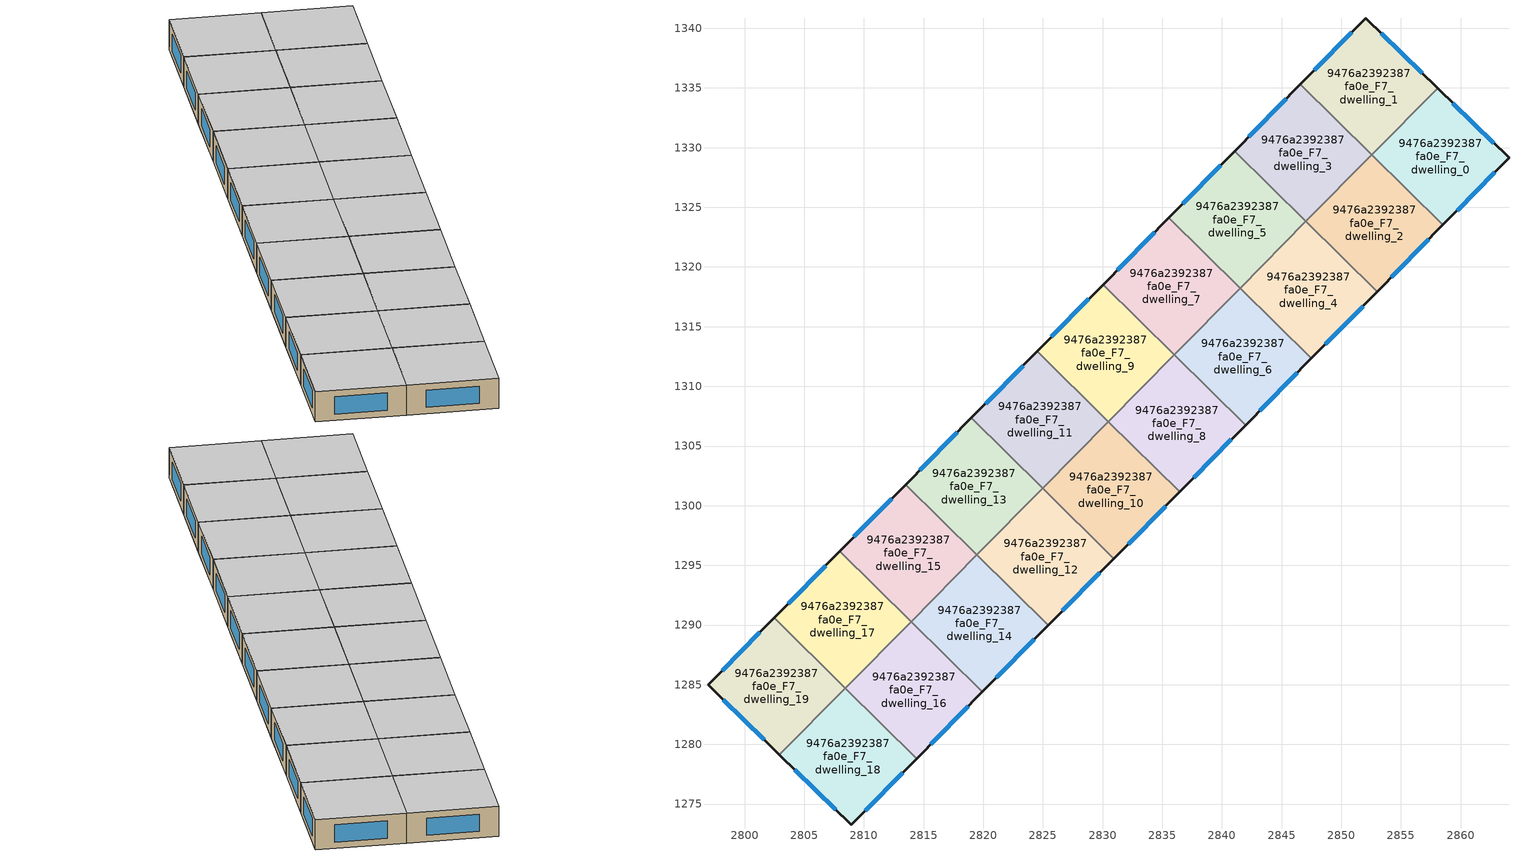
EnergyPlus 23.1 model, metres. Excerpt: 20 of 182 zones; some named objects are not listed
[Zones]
9476a2392387fa0e_F7_dwelling_0
 floor to 9476a2392387fa0e_F6_dwelling_0 (EU_floor_Construction): 2864.05,1329.13 2858.52,1323.52 2852.56,1329.39 2858.08,1334.98 z21
 wall outside (EU_wall_Construction): 2858.52,1323.52 2864.05,1329.13 2858.08,1334.98 z21:24
 wall to 9476a2392387fa0e_F7_dwelling_1 (EU_wall_Construction): 2858.08,1334.98 2852.56,1329.39 z21:24
 wall to 9476a2392387fa0e_F7_dwelling_2 (EU_wall_Construction): 2852.56,1329.39 2858.52,1323.52 z21:24
 window (EU_Window_Construction): 2862.77,1330.39 2859.36,1333.73 / 2859.7,1324.72 2862.87,1327.93 z21.64:23.36
 ceiling to 9476a2392387fa0e_F8_dwelling_0 (EU_floor_Construction): 2858.52,1323.52 2864.05,1329.13 2858.08,1334.98 2852.56,1329.39 z24
9476a2392387fa0e_F7_dwelling_1
 floor to 9476a2392387fa0e_F6_dwelling_1 (EU_floor_Construction): 2858.08,1334.98 2852.56,1329.39 2846.58,1335.29 2852.07,1340.86 z21
 wall outside (EU_wall_Construction): 2858.08,1334.98 2852.07,1340.86 2846.58,1335.29 z21:24
 wall to 9476a2392387fa0e_F7_dwelling_3 (EU_wall_Construction): 2846.58,1335.29 2852.55,1329.4 z21:24
 wall to 9476a2392387fa0e_F7_dwelling_2 (EU_wall_Construction): 2852.55,1329.41 2852.56,1329.39 z21:24
 window (EU_Window_Construction): 2856.79,1336.24 2853.36,1339.6 / 2850.9,1339.67 2847.76,1336.48 z21.64:23.36
 ceiling to 9476a2392387fa0e_F8_dwelling_1 (EU_floor_Construction): 2852.56,1329.39 2858.08,1334.98 2852.07,1340.86 2846.58,1335.29 z24
9476a2392387fa0e_F7_dwelling_10
 floor to 9476a2392387fa0e_F6_dwelling_10 (EU_floor_Construction): 2836.46,1301.16 2830.95,1295.57 2824.98,1301.46 2830.49,1307.05 z21
 wall outside (EU_wall_Construction): 2830.95,1295.57 2836.46,1301.16 z21:24
 wall to 9476a2392387fa0e_F7_dwelling_12 (EU_wall_Construction): 2824.98,1301.46 2830.95,1295.57 z21:24
 wall to 9476a2392387fa0e_F7_dwelling_11 (EU_wall_Construction): 2830.49,1307.05 2824.98,1301.46 z21:24
 wall to 9476a2392387fa0e_F7_dwelling_8 (EU_wall_Construction): 2836.46,1301.16 2830.5,1307.05 z21:24
 window (EU_Window_Construction): 2832.13,1296.77 2835.28,1299.97 z21.64:23.36
 ceiling to 9476a2392387fa0e_F8_dwelling_10 (EU_floor_Construction): 2830.95,1295.57 2836.46,1301.16 2830.49,1307.05 2824.98,1301.46 z24
9476a2392387fa0e_F7_dwelling_11
 floor to 9476a2392387fa0e_F6_dwelling_11 (EU_floor_Construction): 2830.49,1307.05 2824.98,1301.46 2819.01,1307.35 2824.53,1312.94 z21
 wall outside (EU_wall_Construction): 2824.53,1312.94 2819.01,1307.35 z21:24
 wall to 9476a2392387fa0e_F7_dwelling_13 (EU_wall_Construction): 2819.01,1307.35 2824.98,1301.46 z21:24
 wall to 9476a2392387fa0e_F7_dwelling_9 (EU_wall_Construction): 2830.49,1307.05 2824.53,1312.94 z21:24
 window (EU_Window_Construction): 2823.34,1311.74 2820.19,1308.55 z21.64:23.36
 ceiling to 9476a2392387fa0e_F8_dwelling_11 (EU_floor_Construction): 2824.98,1301.46 2830.49,1307.05 2824.53,1312.94 2819.01,1307.35 z24
9476a2392387fa0e_F7_dwelling_12
 floor to 9476a2392387fa0e_F6_dwelling_12 (EU_floor_Construction): 2830.95,1295.57 2825.44,1289.99 2819.47,1295.88 2824.98,1301.46 z21
 wall outside (EU_wall_Construction): 2825.44,1289.99 2830.95,1295.57 z21:24
 wall to 9476a2392387fa0e_F7_dwelling_14 (EU_wall_Construction): 2819.47,1295.88 2825.44,1289.99 z21:24
 wall to 9476a2392387fa0e_F7_dwelling_13 (EU_wall_Construction): 2824.98,1301.46 2819.47,1295.88 z21:24
 window (EU_Window_Construction): 2826.62,1291.18 2829.77,1294.38 z21.64:23.36
 ceiling to 9476a2392387fa0e_F8_dwelling_12 (EU_floor_Construction): 2825.44,1289.99 2830.95,1295.57 2824.98,1301.46 2819.47,1295.88 z24
9476a2392387fa0e_F7_dwelling_13
 floor to 9476a2392387fa0e_F6_dwelling_13 (EU_floor_Construction): 2824.98,1301.46 2819.47,1295.88 2813.5,1301.77 2819.01,1307.35 z21
 wall outside (EU_wall_Construction): 2819.01,1307.35 2813.5,1301.77 z21:24
 wall to 9476a2392387fa0e_F7_dwelling_15 (EU_wall_Construction): 2813.5,1301.77 2819.47,1295.88 z21:24
 window (EU_Window_Construction): 2817.83,1306.16 2814.68,1302.96 z21.64:23.36
 ceiling to 9476a2392387fa0e_F8_dwelling_13 (EU_floor_Construction): 2819.47,1295.88 2824.98,1301.46 2819.01,1307.35 2813.5,1301.77 z24
9476a2392387fa0e_F7_dwelling_14
 floor to 9476a2392387fa0e_F6_dwelling_14 (EU_floor_Construction): 2825.44,1289.99 2819.93,1284.4 2813.96,1290.29 2819.47,1295.88 z21
 wall outside (EU_wall_Construction): 2819.93,1284.4 2825.44,1289.99 z21:24
 wall to 9476a2392387fa0e_F7_dwelling_15 (EU_wall_Construction): 2819.47,1295.88 2813.96,1290.29 z21:24
 wall to 9476a2392387fa0e_F7_dwelling_16 (EU_wall_Construction): 2813.96,1290.29 2819.93,1284.4 z21:24
 window (EU_Window_Construction): 2821.11,1285.6 2824.26,1288.79 z21.64:23.36
 ceiling to 9476a2392387fa0e_F8_dwelling_14 (EU_floor_Construction): 2819.93,1284.4 2825.44,1289.99 2819.47,1295.88 2813.96,1290.29 z24
9476a2392387fa0e_F7_dwelling_15
 floor to 9476a2392387fa0e_F6_dwelling_15 (EU_floor_Construction): 2819.47,1295.88 2813.96,1290.29 2807.99,1296.18 2813.5,1301.77 z21
 wall outside (EU_wall_Construction): 2813.5,1301.77 2807.99,1296.18 z21:24
 wall to 9476a2392387fa0e_F7_dwelling_17 (EU_wall_Construction): 2807.99,1296.18 2813.96,1290.29 z21:24
 window (EU_Window_Construction): 2812.32,1300.57 2809.17,1297.38 z21.64:23.36
 ceiling to 9476a2392387fa0e_F8_dwelling_15 (EU_floor_Construction): 2813.96,1290.29 2819.47,1295.88 2813.5,1301.77 2807.99,1296.18 z24
9476a2392387fa0e_F7_dwelling_16
 floor to 9476a2392387fa0e_F6_dwelling_16 (EU_floor_Construction): 2819.93,1284.4 2814.42,1278.81 2808.45,1284.7 2813.96,1290.29 z21
 wall outside (EU_wall_Construction): 2814.42,1278.81 2819.93,1284.4 z21:24
 wall to 9476a2392387fa0e_F7_dwelling_17 (EU_wall_Construction): 2813.96,1290.29 2808.45,1284.7 z21:24
 wall to 9476a2392387fa0e_F7_dwelling_18 (EU_wall_Construction): 2808.45,1284.7 2814.42,1278.81 z21:24
 window (EU_Window_Construction): 2815.6,1280.01 2818.75,1283.2 z21.64:23.36
 ceiling to 9476a2392387fa0e_F8_dwelling_16 (EU_floor_Construction): 2814.42,1278.81 2819.93,1284.4 2813.96,1290.29 2808.45,1284.7 z24
9476a2392387fa0e_F7_dwelling_17
 floor to 9476a2392387fa0e_F6_dwelling_17 (EU_floor_Construction): 2813.96,1290.29 2808.45,1284.7 2802.47,1290.59 2807.99,1296.18 z21
 wall outside (EU_wall_Construction): 2807.99,1296.18 2802.47,1290.59 z21:24
 wall to 9476a2392387fa0e_F7_dwelling_19 (EU_wall_Construction): 2802.47,1290.59 2808.43,1284.72 z21:24
 wall to 9476a2392387fa0e_F7_dwelling_18 (EU_wall_Construction): 2808.43,1284.72 2808.45,1284.7 z21:24
 window (EU_Window_Construction): 2806.81,1294.98 2803.66,1291.79 z21.64:23.36
 ceiling to 9476a2392387fa0e_F8_dwelling_17 (EU_floor_Construction): 2808.45,1284.7 2813.96,1290.29 2807.99,1296.18 2802.47,1290.59 z24
9476a2392387fa0e_F7_dwelling_18
 floor to 9476a2392387fa0e_F6_dwelling_18 (EU_floor_Construction): 2814.42,1278.81 2808.93,1273.25 2802.92,1279.13 2808.43,1284.72 z21
 wall outside (EU_wall_Construction): 2802.92,1279.13 2808.93,1273.25 2814.42,1278.81 z21:24
 wall to 9476a2392387fa0e_F7_dwelling_19 (EU_wall_Construction): 2808.43,1284.72 2802.92,1279.13 z21:24
 window (EU_Window_Construction): 2810.11,1274.44 2813.24,1277.62 / 2804.21,1277.87 2807.64,1274.51 z21.64:23.36
 ceiling to 9476a2392387fa0e_F8_dwelling_18 (EU_floor_Construction): 2808.93,1273.25 2814.42,1278.81 2808.43,1284.72 2802.92,1279.13 z24
9476a2392387fa0e_F7_dwelling_19
 floor to 9476a2392387fa0e_F6_dwelling_19 (EU_floor_Construction): 2808.43,1284.72 2802.92,1279.13 2796.94,1284.99 2802.47,1290.59 z21
 wall outside (EU_wall_Construction): 2802.47,1290.59 2796.94,1284.99 2802.92,1279.13 z21:24
 window (EU_Window_Construction): 2798.22,1283.73 2801.64,1280.38 / 2801.29,1289.39 2798.13,1286.19 z21.64:23.36
 ceiling to 9476a2392387fa0e_F8_dwelling_19 (EU_floor_Construction): 2802.92,1279.13 2808.43,1284.72 2802.47,1290.59 2796.94,1284.99 z24
9476a2392387fa0e_F7_dwelling_2
 floor to 9476a2392387fa0e_F6_dwelling_2 (EU_floor_Construction): 2858.52,1323.52 2853,1317.93 2847.03,1323.82 2852.55,1329.41 z21
 wall outside (EU_wall_Construction): 2853,1317.93 2858.52,1323.52 z21:24
 wall to 9476a2392387fa0e_F7_dwelling_4 (EU_wall_Construction): 2847.03,1323.82 2853,1317.93 z21:24
 wall to 9476a2392387fa0e_F7_dwelling_3 (EU_wall_Construction): 2852.55,1329.41 2847.03,1323.82 z21:24
 window (EU_Window_Construction): 2854.18,1319.13 2857.34,1322.32 z21.64:23.36
 ceiling to 9476a2392387fa0e_F8_dwelling_2 (EU_floor_Construction): 2853,1317.93 2858.52,1323.52 2852.55,1329.41 2847.03,1323.82 z24
9476a2392387fa0e_F7_dwelling_3
 floor to 9476a2392387fa0e_F6_dwelling_3 (EU_floor_Construction): 2852.55,1329.41 2847.03,1323.82 2841.07,1329.7 2846.58,1335.29 z21
 wall outside (EU_wall_Construction): 2846.58,1335.29 2841.07,1329.7 z21:24
 wall to 9476a2392387fa0e_F7_dwelling_5 (EU_wall_Construction): 2841.07,1329.7 2847.03,1323.82 z21:24
 window (EU_Window_Construction): 2845.4,1334.09 2842.25,1330.9 z21.64:23.36
 ceiling to 9476a2392387fa0e_F8_dwelling_3 (EU_floor_Construction): 2847.03,1323.82 2852.55,1329.41 2846.58,1335.29 2841.07,1329.7 z24
9476a2392387fa0e_F7_dwelling_4
 floor to 9476a2392387fa0e_F6_dwelling_4 (EU_floor_Construction): 2853,1317.93 2847.49,1312.34 2841.52,1318.23 2847.03,1323.82 z21
 wall outside (EU_wall_Construction): 2847.49,1312.34 2853,1317.93 z21:24
 wall to 9476a2392387fa0e_F7_dwelling_6 (EU_wall_Construction): 2841.52,1318.23 2847.49,1312.34 z21:24
 wall to 9476a2392387fa0e_F7_dwelling_5 (EU_wall_Construction): 2847.03,1323.82 2841.52,1318.23 z21:24
 window (EU_Window_Construction): 2848.67,1313.54 2851.82,1316.73 z21.64:23.36
 ceiling to 9476a2392387fa0e_F8_dwelling_4 (EU_floor_Construction): 2847.49,1312.34 2853,1317.93 2847.03,1323.82 2841.52,1318.23 z24
9476a2392387fa0e_F7_dwelling_5
 floor to 9476a2392387fa0e_F6_dwelling_5 (EU_floor_Construction): 2847.03,1323.82 2841.52,1318.23 2835.55,1324.12 2841.07,1329.7 z21
 wall outside (EU_wall_Construction): 2841.07,1329.7 2835.55,1324.12 z21:24
 wall to 9476a2392387fa0e_F7_dwelling_7 (EU_wall_Construction): 2835.55,1324.12 2841.52,1318.23 z21:24
 window (EU_Window_Construction): 2839.89,1328.51 2836.73,1325.31 z21.64:23.36
 ceiling to 9476a2392387fa0e_F8_dwelling_5 (EU_floor_Construction): 2841.52,1318.23 2847.03,1323.82 2841.07,1329.7 2835.55,1324.12 z24
9476a2392387fa0e_F7_dwelling_6
 floor to 9476a2392387fa0e_F6_dwelling_6 (EU_floor_Construction): 2847.49,1312.34 2841.98,1306.75 2836.01,1312.64 2841.52,1318.23 z21
 wall outside (EU_wall_Construction): 2841.98,1306.75 2847.49,1312.34 z21:24
 wall to 9476a2392387fa0e_F7_dwelling_7 (EU_wall_Construction): 2841.52,1318.23 2836.01,1312.64 z21:24
 wall to 9476a2392387fa0e_F7_dwelling_8 (EU_wall_Construction): 2836.01,1312.64 2841.98,1306.75 z21:24
 window (EU_Window_Construction): 2843.16,1307.95 2846.31,1311.14 z21.64:23.36
 ceiling to 9476a2392387fa0e_F8_dwelling_6 (EU_floor_Construction): 2841.98,1306.75 2847.49,1312.34 2841.52,1318.23 2836.01,1312.64 z24
9476a2392387fa0e_F7_dwelling_7
 floor to 9476a2392387fa0e_F6_dwelling_7 (EU_floor_Construction): 2841.52,1318.23 2836.01,1312.64 2830.04,1318.53 2835.55,1324.12 z21
 wall outside (EU_wall_Construction): 2835.55,1324.12 2830.04,1318.53 z21:24
 wall to 9476a2392387fa0e_F7_dwelling_9 (EU_wall_Construction): 2830.04,1318.53 2836.01,1312.64 z21:24
 window (EU_Window_Construction): 2834.37,1322.92 2831.22,1319.72 z21.64:23.36
 ceiling to 9476a2392387fa0e_F8_dwelling_7 (EU_floor_Construction): 2836.01,1312.64 2841.52,1318.23 2835.55,1324.12 2830.04,1318.53 z24
9476a2392387fa0e_F7_dwelling_8
 floor to 9476a2392387fa0e_F6_dwelling_8 (EU_floor_Construction): 2841.98,1306.75 2836.46,1301.16 2830.49,1307.05 2836.01,1312.64 z21
 wall outside (EU_wall_Construction): 2836.46,1301.16 2841.98,1306.75 z21:24
 wall to 9476a2392387fa0e_F7_dwelling_9 (EU_wall_Construction): 2836.01,1312.64 2830.49,1307.05 z21:24
 window (EU_Window_Construction): 2837.64,1302.36 2840.8,1305.55 z21.64:23.36
 ceiling to 9476a2392387fa0e_F8_dwelling_8 (EU_floor_Construction): 2836.46,1301.16 2841.98,1306.75 2836.01,1312.64 2830.49,1307.05 z24
9476a2392387fa0e_F7_dwelling_9
 floor to 9476a2392387fa0e_F6_dwelling_9 (EU_floor_Construction): 2836.01,1312.64 2830.49,1307.05 2824.53,1312.94 2830.04,1318.53 z21
 wall outside (EU_wall_Construction): 2830.04,1318.53 2824.53,1312.94 z21:24
 window (EU_Window_Construction): 2828.86,1317.33 2825.71,1314.14 z21.64:23.36
 ceiling to 9476a2392387fa0e_F8_dwelling_9 (EU_floor_Construction): 2830.49,1307.05 2836.01,1312.64 2830.04,1318.53 2824.53,1312.94 z24
[Building]
EU S2 Campaign: North Axis=0; Terrain=City; Solar Distribution=FullExterior
[Site:Location]
Yerevan-Zvartnots.Intl.AP: Latitude=40.15; Longitude=44.383; Time Zone=4; Elevation=854
[SizingPeriod:WeatherFileDays]
AnnualSizingPeriod: Begin Month=1; Begin Day of Month=1; End Month=12; End Day of Month=31; Day of Week for Start Day=Monday; Use Weather File Daylight Saving Period=No; Use Weather File Rain and Snow Indicators=No
[MATERIAL]
EU_InternalMass_Material: Roughness=MediumRough; Thickness=0.1; Conductivity=1; Density=1800; Specific Heat=900; Thermal Absorptance=0.9; Solar Absorptance=0.7; Visible Absorptance=0.7
[MATERIAL:NOMASS] Roughness=MediumRough; Thermal Absorptance=0.9; Solar Absorptance=0.7; Visible Absorptance=0.7
Name | Thermal Resistance
EU_wall_NoMass | 1.05043
EU_floor_NoMass | 0.478065
[WINDOWMATERIAL:SIMPLEGLAZINGSYSTEM]
EU_Window_SimpleGlazing: UFactor=2.5566; Solar Heat Gain Coefficient=0.75; Visible Transmittance=0.75
[CONSTRUCTION]
EU_wall_Construction: EU_wall_NoMass
EU_floor_Construction: EU_floor_NoMass
EU_Window_Construction: EU_Window_SimpleGlazing
EU_InternalMass_Construction: EU_InternalMass_Material
[ZONE] Type=1; Multiplier=1; Ceiling Height=autocalculate; Floor Area=autocalculate; Part of Total Floor Area=Yes
Name | Volume
9476a2392387fa0e_F7_dwelling_0; 9476a2392387fa0e_F7_dwelling_10 | 197.462
9476a2392387fa0e_F7_dwelling_1 | 197.457
9476a2392387fa0e_F7_dwelling_11 | 197.445
9476a2392387fa0e_F7_dwelling_12; 9476a2392387fa0e_F7_dwelling_13 | 197.461
9476a2392387fa0e_F7_dwelling_14 | 197.425
9476a2392387fa0e_F7_dwelling_15; 9476a2392387fa0e_F7_dwelling_17 | 197.476
9476a2392387fa0e_F7_dwelling_16 | 197.459
9476a2392387fa0e_F7_dwelling_18 | 197.449
9476a2392387fa0e_F7_dwelling_19 | 197.47
9476a2392387fa0e_F7_dwelling_2; 9476a2392387fa0e_F7_dwelling_3 | 197.466
9476a2392387fa0e_F7_dwelling_4 | 197.43
9476a2392387fa0e_F7_dwelling_5 | 197.447
9476a2392387fa0e_F7_dwelling_6; 9476a2392387fa0e_F7_dwelling_9 | 197.464
9476a2392387fa0e_F7_dwelling_7 | 197.481
9476a2392387fa0e_F7_dwelling_8 | 197.463
[INTERNALMASS] Construction=EU_InternalMass_Construction
Name | Zone or ZoneList | Surface Area
9476a2392387fa0e_F7_dwelling_0_EU_InternalMass | 9476a2392387fa0e_F7_dwelling_0 | 65.8202
9476a2392387fa0e_F7_dwelling_1_EU_InternalMass | 9476a2392387fa0e_F7_dwelling_1 | 65.8189
9476a2392387fa0e_F7_dwelling_2_EU_InternalMass | 9476a2392387fa0e_F7_dwelling_2 | 65.822
9476a2392387fa0e_F7_dwelling_3_EU_InternalMass | 9476a2392387fa0e_F7_dwelling_3 | 65.822
9476a2392387fa0e_F7_dwelling_4_EU_InternalMass | 9476a2392387fa0e_F7_dwelling_4 | 65.8157
9476a2392387fa0e_F7_dwelling_5_EU_InternalMass | 9476a2392387fa0e_F7_dwelling_5 | 65.8157
9476a2392387fa0e_F7_dwelling_6_EU_InternalMass | 9476a2392387fa0e_F7_dwelling_6 | 65.8213
9476a2392387fa0e_F7_dwelling_7_EU_InternalMass | 9476a2392387fa0e_F7_dwelling_7 | 65.8212
9476a2392387fa0e_F7_dwelling_8_EU_InternalMass | 9476a2392387fa0e_F7_dwelling_8 | 65.8223
9476a2392387fa0e_F7_dwelling_9_EU_InternalMass | 9476a2392387fa0e_F7_dwelling_9 | 65.8211
9476a2392387fa0e_F7_dwelling_10_EU_InternalMass | 9476a2392387fa0e_F7_dwelling_10 | 65.8205
9476a2392387fa0e_F7_dwelling_11_EU_InternalMass | 9476a2392387fa0e_F7_dwelling_11 | 65.8149
9476a2392387fa0e_F7_dwelling_12_EU_InternalMass | 9476a2392387fa0e_F7_dwelling_12 | 65.826
9476a2392387fa0e_F7_dwelling_13_EU_InternalMass | 9476a2392387fa0e_F7_dwelling_13 | 65.8189
9476a2392387fa0e_F7_dwelling_14_EU_InternalMass | 9476a2392387fa0e_F7_dwelling_14 | 65.8098
9476a2392387fa0e_F7_dwelling_15_EU_InternalMass | 9476a2392387fa0e_F7_dwelling_15 | 65.8225
9476a2392387fa0e_F7_dwelling_16_EU_InternalMass | 9476a2392387fa0e_F7_dwelling_16 | 65.8225
9476a2392387fa0e_F7_dwelling_17_EU_InternalMass | 9476a2392387fa0e_F7_dwelling_17 | 65.8253
9476a2392387fa0e_F7_dwelling_18_EU_InternalMass | 9476a2392387fa0e_F7_dwelling_18 | 65.8161
9476a2392387fa0e_F7_dwelling_19_EU_InternalMass | 9476a2392387fa0e_F7_dwelling_19 | 65.8214
[OTHEREQUIPMENT] Fuel Type=Electricity; Design Level Calculation Method=Watts/Area; Power per Zone Floor Area=1; Fraction Latent=0; Fraction Radiant=0; Fraction Lost=0; Carbon Dioxide Generation Rate=0; EndUse Subcategory=EU_Step8_InternalGains
Name | Zone or ZoneList or Space or SpaceList | Schedule
EU_Step8_InternalGain_9476a2392387fa0e_F7_dwelling_0_f000 | 9476a2392387fa0e_F7_dwelling_0 | EU_Step8_GainSchedule_9476a2392387fa0e_F7_dwelling_0_f000
EU_Step8_InternalGain_9476a2392387fa0e_F7_dwelling_1_f000 | 9476a2392387fa0e_F7_dwelling_1 | EU_Step8_GainSchedule_9476a2392387fa0e_F7_dwelling_1_f000
EU_Step8_InternalGain_9476a2392387fa0e_F7_dwelling_2_f000 | 9476a2392387fa0e_F7_dwelling_2 | EU_Step8_GainSchedule_9476a2392387fa0e_F7_dwelling_2_f000
EU_Step8_InternalGain_9476a2392387fa0e_F7_dwelling_3_f000 | 9476a2392387fa0e_F7_dwelling_3 | EU_Step8_GainSchedule_9476a2392387fa0e_F7_dwelling_3_f000
EU_Step8_InternalGain_9476a2392387fa0e_F7_dwelling_4_f000 | 9476a2392387fa0e_F7_dwelling_4 | EU_Step8_GainSchedule_9476a2392387fa0e_F7_dwelling_4_f000
EU_Step8_InternalGain_9476a2392387fa0e_F7_dwelling_5_f000 | 9476a2392387fa0e_F7_dwelling_5 | EU_Step8_GainSchedule_9476a2392387fa0e_F7_dwelling_5_f000
EU_Step8_InternalGain_9476a2392387fa0e_F7_dwelling_6_f000 | 9476a2392387fa0e_F7_dwelling_6 | EU_Step8_GainSchedule_9476a2392387fa0e_F7_dwelling_6_f000
EU_Step8_InternalGain_9476a2392387fa0e_F7_dwelling_7_f000 | 9476a2392387fa0e_F7_dwelling_7 | EU_Step8_GainSchedule_9476a2392387fa0e_F7_dwelling_7_f000
EU_Step8_InternalGain_9476a2392387fa0e_F7_dwelling_8_f000 | 9476a2392387fa0e_F7_dwelling_8 | EU_Step8_GainSchedule_9476a2392387fa0e_F7_dwelling_8_f000
EU_Step8_InternalGain_9476a2392387fa0e_F7_dwelling_9_f000 | 9476a2392387fa0e_F7_dwelling_9 | EU_Step8_GainSchedule_9476a2392387fa0e_F7_dwelling_9_f000
EU_Step8_InternalGain_9476a2392387fa0e_F7_dwelling_10_f000 | 9476a2392387fa0e_F7_dwelling_10 | EU_Step8_GainSchedule_9476a2392387fa0e_F7_dwelling_10_f000
EU_Step8_InternalGain_9476a2392387fa0e_F7_dwelling_11_f000 | 9476a2392387fa0e_F7_dwelling_11 | EU_Step8_GainSchedule_9476a2392387fa0e_F7_dwelling_11_f000
EU_Step8_InternalGain_9476a2392387fa0e_F7_dwelling_12_f000 | 9476a2392387fa0e_F7_dwelling_12 | EU_Step8_GainSchedule_9476a2392387fa0e_F7_dwelling_12_f000
EU_Step8_InternalGain_9476a2392387fa0e_F7_dwelling_13_f000 | 9476a2392387fa0e_F7_dwelling_13 | EU_Step8_GainSchedule_9476a2392387fa0e_F7_dwelling_13_f000
EU_Step8_InternalGain_9476a2392387fa0e_F7_dwelling_14_f000 | 9476a2392387fa0e_F7_dwelling_14 | EU_Step8_GainSchedule_9476a2392387fa0e_F7_dwelling_14_f000
EU_Step8_InternalGain_9476a2392387fa0e_F7_dwelling_15_f000 | 9476a2392387fa0e_F7_dwelling_15 | EU_Step8_GainSchedule_9476a2392387fa0e_F7_dwelling_15_f000
EU_Step8_InternalGain_9476a2392387fa0e_F7_dwelling_16_f000 | 9476a2392387fa0e_F7_dwelling_16 | EU_Step8_GainSchedule_9476a2392387fa0e_F7_dwelling_16_f000
EU_Step8_InternalGain_9476a2392387fa0e_F7_dwelling_17_f000 | 9476a2392387fa0e_F7_dwelling_17 | EU_Step8_GainSchedule_9476a2392387fa0e_F7_dwelling_17_f000
EU_Step8_InternalGain_9476a2392387fa0e_F7_dwelling_18_f000 | 9476a2392387fa0e_F7_dwelling_18 | EU_Step8_GainSchedule_9476a2392387fa0e_F7_dwelling_18_f000
EU_Step8_InternalGain_9476a2392387fa0e_F7_dwelling_19_f000 | 9476a2392387fa0e_F7_dwelling_19 | EU_Step8_GainSchedule_9476a2392387fa0e_F7_dwelling_19_f000
[ZONEVENTILATION:DESIGNFLOWRATE] Schedule=EU_AlwaysOn; Design Flow Rate Calculation Method=AirChanges/Hour; Air Changes per Hour=0.557805; Ventilation Type=Natural; Fan Pressure Rise=0; Fan Total Efficiency=1; Constant Term Coefficient=1; Temperature Term Coefficient=0; Velocity Term Coefficient=0; Velocity Squared Term Coefficient=0; Minimum Indoor Temperature=-100; Maximum Indoor Temperature=100; Delta Temperature=-100; Minimum Outdoor Temperature=-100; Maximum Outdoor Temperature=100; Maximum Wind Speed=40
Name | Zone or ZoneList or Space or SpaceList
EU_ConstantAir_9476a2392387fa0e_F7_dwelling_0 | 9476a2392387fa0e_F7_dwelling_0
EU_ConstantAir_9476a2392387fa0e_F7_dwelling_1 | 9476a2392387fa0e_F7_dwelling_1
EU_ConstantAir_9476a2392387fa0e_F7_dwelling_2 | 9476a2392387fa0e_F7_dwelling_2
EU_ConstantAir_9476a2392387fa0e_F7_dwelling_3 | 9476a2392387fa0e_F7_dwelling_3
EU_ConstantAir_9476a2392387fa0e_F7_dwelling_4 | 9476a2392387fa0e_F7_dwelling_4
EU_ConstantAir_9476a2392387fa0e_F7_dwelling_5 | 9476a2392387fa0e_F7_dwelling_5
EU_ConstantAir_9476a2392387fa0e_F7_dwelling_6 | 9476a2392387fa0e_F7_dwelling_6
EU_ConstantAir_9476a2392387fa0e_F7_dwelling_7 | 9476a2392387fa0e_F7_dwelling_7
EU_ConstantAir_9476a2392387fa0e_F7_dwelling_8 | 9476a2392387fa0e_F7_dwelling_8
EU_ConstantAir_9476a2392387fa0e_F7_dwelling_9 | 9476a2392387fa0e_F7_dwelling_9
EU_ConstantAir_9476a2392387fa0e_F7_dwelling_10 | 9476a2392387fa0e_F7_dwelling_10
EU_ConstantAir_9476a2392387fa0e_F7_dwelling_11 | 9476a2392387fa0e_F7_dwelling_11
EU_ConstantAir_9476a2392387fa0e_F7_dwelling_12 | 9476a2392387fa0e_F7_dwelling_12
EU_ConstantAir_9476a2392387fa0e_F7_dwelling_13 | 9476a2392387fa0e_F7_dwelling_13
EU_ConstantAir_9476a2392387fa0e_F7_dwelling_14 | 9476a2392387fa0e_F7_dwelling_14
EU_ConstantAir_9476a2392387fa0e_F7_dwelling_15 | 9476a2392387fa0e_F7_dwelling_15
EU_ConstantAir_9476a2392387fa0e_F7_dwelling_16 | 9476a2392387fa0e_F7_dwelling_16
EU_ConstantAir_9476a2392387fa0e_F7_dwelling_17 | 9476a2392387fa0e_F7_dwelling_17
EU_ConstantAir_9476a2392387fa0e_F7_dwelling_18 | 9476a2392387fa0e_F7_dwelling_18
EU_ConstantAir_9476a2392387fa0e_F7_dwelling_19 | 9476a2392387fa0e_F7_dwelling_19
[HVACTEMPLATE:ZONE:IDEALLOADSAIRSYSTEM] System Availability Schedule=EU_AlwaysOn; Maximum Heating Supply Air Temperature=50; Minimum Cooling Supply Air Temperature=13; Maximum Heating Supply Air Humidity Ratio=0.0156; Minimum Cooling Supply Air Humidity Ratio=0.0077; Heating Limit=NoLimit; Cooling Limit=NoLimit; Heating Availability Schedule=EU_AlwaysOn; Cooling Availability Schedule=EU_CoolingOff; Dehumidification Control Type=ConstantSensibleHeatRatio; Cooling Sensible Heat Ratio=0.7; Dehumidification Setpoint=60; Humidification Control Type=None; Humidification Setpoint=30; Outdoor Air Method=None; Outdoor Air Flow Rate per Person=0.00944; Outdoor Air Flow Rate per Zone Floor Area=0; Outdoor Air Flow Rate per Zone=0; Demand Controlled Ventilation Type=None; Outdoor Air Economizer Type=NoEconomizer; Heat Recovery Type=None; Sensible Heat Recovery Effectiveness=0.7; Latent Heat Recovery Effectiveness=0.65
Name | Template Thermostat
9476a2392387fa0e_F7_dwelling_0 | EU_HeatOnly_9476a2392387fa0e_F7_dwelling_0
9476a2392387fa0e_F7_dwelling_1 | EU_HeatOnly_9476a2392387fa0e_F7_dwelling_1
9476a2392387fa0e_F7_dwelling_2 | EU_HeatOnly_9476a2392387fa0e_F7_dwelling_2
9476a2392387fa0e_F7_dwelling_3 | EU_HeatOnly_9476a2392387fa0e_F7_dwelling_3
9476a2392387fa0e_F7_dwelling_4 | EU_HeatOnly_9476a2392387fa0e_F7_dwelling_4
9476a2392387fa0e_F7_dwelling_5 | EU_HeatOnly_9476a2392387fa0e_F7_dwelling_5
9476a2392387fa0e_F7_dwelling_6 | EU_HeatOnly_9476a2392387fa0e_F7_dwelling_6
9476a2392387fa0e_F7_dwelling_7 | EU_HeatOnly_9476a2392387fa0e_F7_dwelling_7
9476a2392387fa0e_F7_dwelling_8 | EU_HeatOnly_9476a2392387fa0e_F7_dwelling_8
9476a2392387fa0e_F7_dwelling_9 | EU_HeatOnly_9476a2392387fa0e_F7_dwelling_9
9476a2392387fa0e_F7_dwelling_10 | EU_HeatOnly_9476a2392387fa0e_F7_dwelling_10
9476a2392387fa0e_F7_dwelling_11 | EU_HeatOnly_9476a2392387fa0e_F7_dwelling_11
9476a2392387fa0e_F7_dwelling_12 | EU_HeatOnly_9476a2392387fa0e_F7_dwelling_12
9476a2392387fa0e_F7_dwelling_13 | EU_HeatOnly_9476a2392387fa0e_F7_dwelling_13
9476a2392387fa0e_F7_dwelling_14 | EU_HeatOnly_9476a2392387fa0e_F7_dwelling_14
9476a2392387fa0e_F7_dwelling_15 | EU_HeatOnly_9476a2392387fa0e_F7_dwelling_15
9476a2392387fa0e_F7_dwelling_16 | EU_HeatOnly_9476a2392387fa0e_F7_dwelling_16
9476a2392387fa0e_F7_dwelling_17 | EU_HeatOnly_9476a2392387fa0e_F7_dwelling_17
9476a2392387fa0e_F7_dwelling_18 | EU_HeatOnly_9476a2392387fa0e_F7_dwelling_18
9476a2392387fa0e_F7_dwelling_19 | EU_HeatOnly_9476a2392387fa0e_F7_dwelling_19
[SIZING:ZONE] Zone Cooling Design Supply Air Temperature Input Method=SupplyAirTemperature; Zone Cooling Design Supply Air Temperature=13; Zone Heating Design Supply Air Temperature Input Method=SupplyAirTemperature; Zone Heating Design Supply Air Temperature=50; Zone Cooling Design Supply Air Humidity Ratio=0.008; Zone Heating Design Supply Air Humidity Ratio=0.008; Cooling Design Air Flow Method=DesignDay; Cooling Design Air Flow Rate=0; Cooling Minimum Air Flow per Zone Floor Area=0.000762; Cooling Minimum Air Flow=0; Cooling Minimum Air Flow Fraction=0.2; Heating Design Air Flow Method=DesignDay; Heating Design Air Flow Rate=0; Heating Maximum Air Flow per Zone Floor Area=0.002032; Heating Maximum Air Flow=0.141576; Heating Maximum Air Flow Fraction=0.3; Account for Dedicated Outdoor Air System=No; Dedicated Outdoor Air System Control Strategy=NeutralSupplyAir; Dedicated Outdoor Air Low Setpoint Temperature for Design=autosize; Dedicated Outdoor Air High Setpoint Temperature for Design=autosize; Zone Load Sizing Method=Sensible Load Only No Latent Load; Zone Latent Cooling Design Supply Air Humidity Ratio Input Method=HumidityRatioDifference; Zone Cooling Design Supply Air Humidity Ratio Difference=0.005; Zone Latent Heating Design Supply Air Humidity Ratio Input Method=HumidityRatioDifference; Zone Humidification Design Supply Air Humidity Ratio Difference=0.005
9476a2392387fa0e_F7_dwelling_0; 9476a2392387fa0e_F7_dwelling_1; 9476a2392387fa0e_F7_dwelling_2; 9476a2392387fa0e_F7_dwelling_3; 9476a2392387fa0e_F7_dwelling_4; 9476a2392387fa0e_F7_dwelling_5; 9476a2392387fa0e_F7_dwelling_6; 9476a2392387fa0e_F7_dwelling_7; 9476a2392387fa0e_F7_dwelling_8; 9476a2392387fa0e_F7_dwelling_9; 9476a2392387fa0e_F7_dwelling_10; 9476a2392387fa0e_F7_dwelling_11; 9476a2392387fa0e_F7_dwelling_12; 9476a2392387fa0e_F7_dwelling_13; 9476a2392387fa0e_F7_dwelling_14; 9476a2392387fa0e_F7_dwelling_15; 9476a2392387fa0e_F7_dwelling_16; 9476a2392387fa0e_F7_dwelling_17; 9476a2392387fa0e_F7_dwelling_18; 9476a2392387fa0e_F7_dwelling_19
[SCHEDULE:CONSTANT]
Name | Hourly Value
EU_AlwaysOn | 1
EU_CoolingOff | 0
[SCHEDULE:FILE] Column Number=1; Rows to Skip at Top=0; Number of Hours of Data=8760; Column Separator=Comma; Interpolate to Timestep=No; Minutes per Item=60; Adjust Schedule for Daylight Savings=Yes
Name | File
EU_Step8_GainSchedule_9476a2392387fa0e_F7_dwelling_0_f000 | ../../schedules/9476a2392387fa0e/9476a2392387fa0e_F7_dwelling_0_f000_gain.csv
EU_Step8_GainSchedule_9476a2392387fa0e_F7_dwelling_1_f000 | ../../schedules/9476a2392387fa0e/9476a2392387fa0e_F7_dwelling_1_f000_gain.csv
EU_Step8_GainSchedule_9476a2392387fa0e_F7_dwelling_2_f000 | ../../schedules/9476a2392387fa0e/9476a2392387fa0e_F7_dwelling_2_f000_gain.csv
EU_Step8_GainSchedule_9476a2392387fa0e_F7_dwelling_3_f000 | ../../schedules/9476a2392387fa0e/9476a2392387fa0e_F7_dwelling_3_f000_gain.csv
EU_Step8_GainSchedule_9476a2392387fa0e_F7_dwelling_4_f000 | ../../schedules/9476a2392387fa0e/9476a2392387fa0e_F7_dwelling_4_f000_gain.csv
EU_Step8_GainSchedule_9476a2392387fa0e_F7_dwelling_5_f000 | ../../schedules/9476a2392387fa0e/9476a2392387fa0e_F7_dwelling_5_f000_gain.csv
EU_Step8_GainSchedule_9476a2392387fa0e_F7_dwelling_6_f000 | ../../schedules/9476a2392387fa0e/9476a2392387fa0e_F7_dwelling_6_f000_gain.csv
EU_Step8_GainSchedule_9476a2392387fa0e_F7_dwelling_7_f000 | ../../schedules/9476a2392387fa0e/9476a2392387fa0e_F7_dwelling_7_f000_gain.csv
EU_Step8_GainSchedule_9476a2392387fa0e_F7_dwelling_8_f000 | ../../schedules/9476a2392387fa0e/9476a2392387fa0e_F7_dwelling_8_f000_gain.csv
EU_Step8_GainSchedule_9476a2392387fa0e_F7_dwelling_9_f000 | ../../schedules/9476a2392387fa0e/9476a2392387fa0e_F7_dwelling_9_f000_gain.csv
EU_Step8_GainSchedule_9476a2392387fa0e_F7_dwelling_10_f000 | ../../schedules/9476a2392387fa0e/9476a2392387fa0e_F7_dwelling_10_f000_gain.csv
EU_Step8_GainSchedule_9476a2392387fa0e_F7_dwelling_11_f000 | ../../schedules/9476a2392387fa0e/9476a2392387fa0e_F7_dwelling_11_f000_gain.csv
EU_Step8_GainSchedule_9476a2392387fa0e_F7_dwelling_12_f000 | ../../schedules/9476a2392387fa0e/9476a2392387fa0e_F7_dwelling_12_f000_gain.csv
EU_Step8_GainSchedule_9476a2392387fa0e_F7_dwelling_13_f000 | ../../schedules/9476a2392387fa0e/9476a2392387fa0e_F7_dwelling_13_f000_gain.csv
EU_Step8_GainSchedule_9476a2392387fa0e_F7_dwelling_14_f000 | ../../schedules/9476a2392387fa0e/9476a2392387fa0e_F7_dwelling_14_f000_gain.csv
EU_Step8_GainSchedule_9476a2392387fa0e_F7_dwelling_15_f000 | ../../schedules/9476a2392387fa0e/9476a2392387fa0e_F7_dwelling_15_f000_gain.csv
EU_Step8_GainSchedule_9476a2392387fa0e_F7_dwelling_16_f000 | ../../schedules/9476a2392387fa0e/9476a2392387fa0e_F7_dwelling_16_f000_gain.csv
EU_Step8_GainSchedule_9476a2392387fa0e_F7_dwelling_17_f000 | ../../schedules/9476a2392387fa0e/9476a2392387fa0e_F7_dwelling_17_f000_gain.csv
EU_Step8_GainSchedule_9476a2392387fa0e_F7_dwelling_18_f000 | ../../schedules/9476a2392387fa0e/9476a2392387fa0e_F7_dwelling_18_f000_gain.csv
EU_Step8_GainSchedule_9476a2392387fa0e_F7_dwelling_19_f000 | ../../schedules/9476a2392387fa0e/9476a2392387fa0e_F7_dwelling_19_f000_gain.csv
